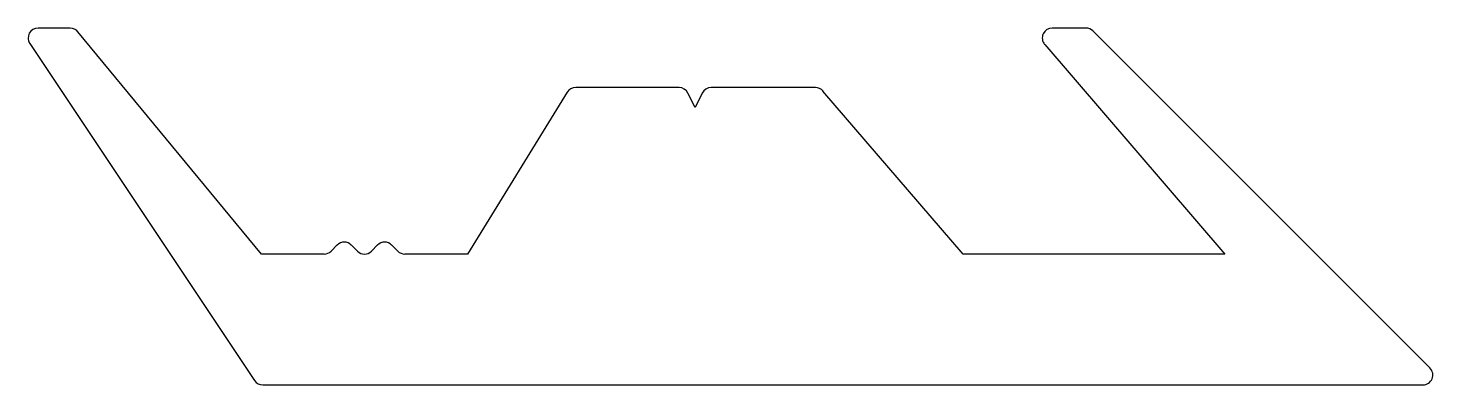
# Model space of a CAD drawing. Extents: x 2.3 to 37.7, y 2.1 to 11.1.
import ezdxf

# ---------------------------------------------------------------- set-up
doc = ezdxf.new("R2010")
doc.units = 0
doc.layers.get('0').update_dxf_attribs({"linetype": 'CONTINUOUS'})

msp = doc.modelspace()

# ---------------------------------------------------------------- linework, layer by layer
for p, q in [((3.35, 11.118), (2.535, 11.118)), ((8.168, 5.418), (3.543, 11.027)), ((28.964, 11.118), (28.112, 11.118)), ((37.641, 2.545), (29.141, 11.045)), ((2.327, 10.729), (7.994, 2.229)), ((27.923, 10.705), (32.468, 5.418)), ((18.703, 9.618), (16.097, 9.618)), ((22.143, 9.618), (19.512, 9.618)), ((15.884, 9.499), (13.368, 5.418)), ((19.107, 9.118), (18.926, 9.48)), ((19.288, 9.48), (19.107, 9.118)), ((25.868, 5.418), (22.332, 9.531)), ((9.75, 5.418), (8.168, 5.418)), ((10.082, 5.647), (9.926, 5.491)), ((10.591, 5.491), (10.435, 5.647)), ((11.1, 5.647), (10.945, 5.491)), ((11.609, 5.491), (11.454, 5.647)), ((13.368, 5.418), (11.786, 5.418)), ((32.468, 5.418), (25.868, 5.418)), ((8.202, 2.118), (37.464, 2.118))]:
    msp.add_line(p, q)
for centre, start, end in [((2.535, 10.868), 90, 213.6901), ((3.35, 10.868), 39.5077, 90), ((28.112, 10.868), 90, 220.684), ((28.964, 10.868), 45, 90), ((16.097, 9.368), 90, 148.3445), ((18.703, 9.368), 26.5651, 90), ((19.512, 9.368), 90, 153.4349), ((22.143, 9.368), 40.684, 90), ((10.259, 5.47), 45, 135), ((11.277, 5.47), 45, 135), ((9.75, 5.668), 270, 315), ((10.768, 5.668), 225, 315), ((11.786, 5.668), 225, 270), ((37.464, 2.368), 270, 45), ((8.202, 2.368), 213.6901, 270)]:
    msp.add_arc(centre, 0.25, start, end)

doc.saveas('drawing.dxf')
